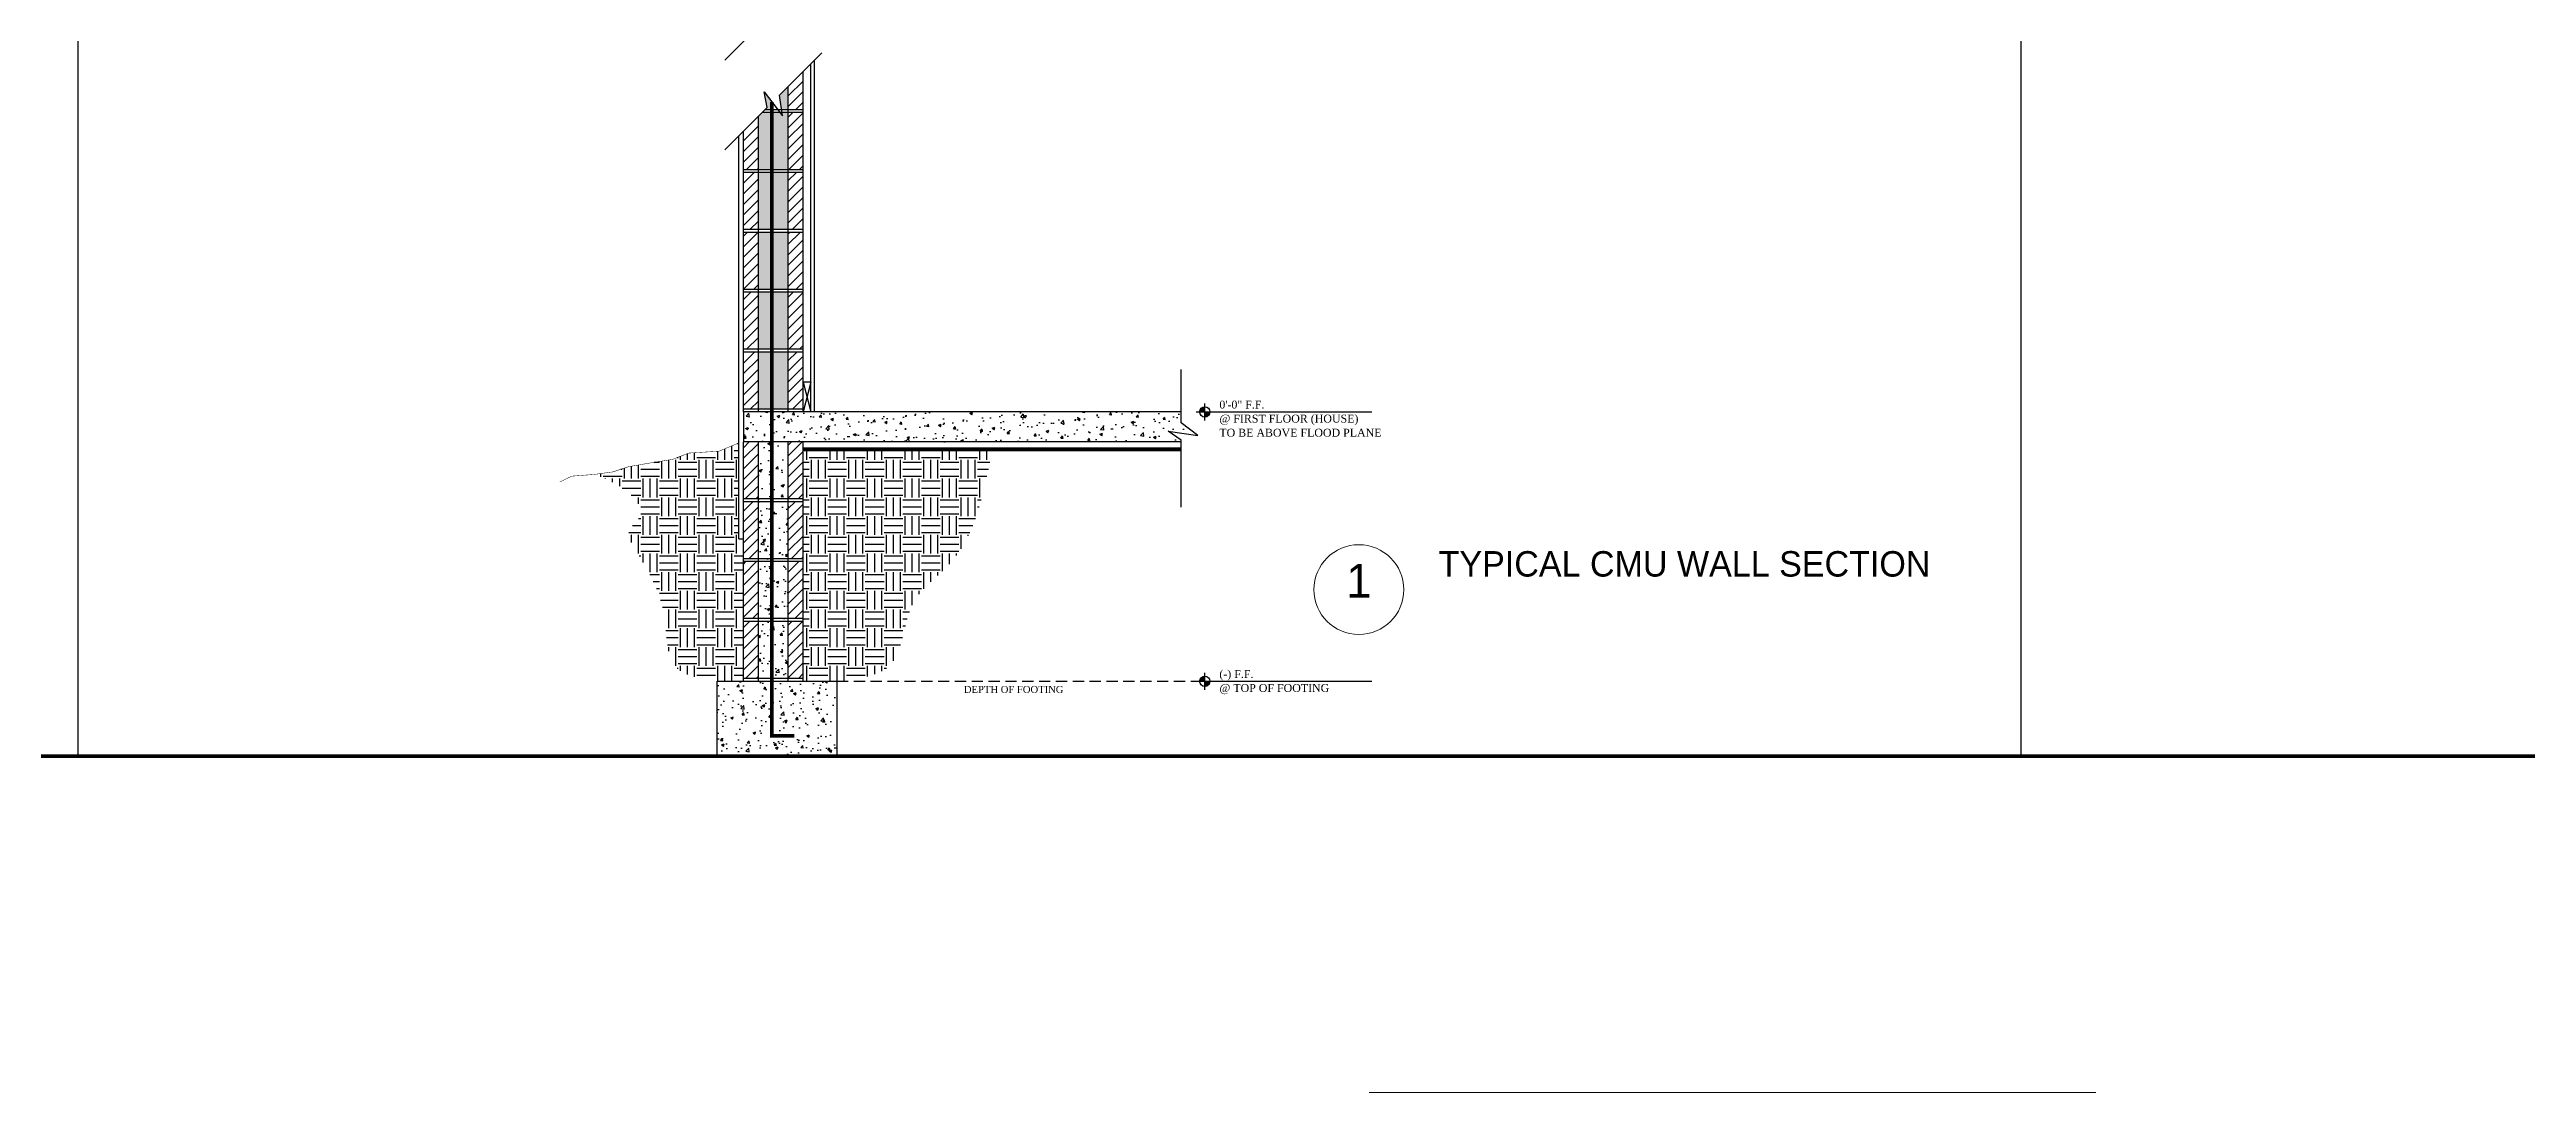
# Model space of a CAD drawing. Header units: inches. Extents: x -1842 to 12195, y -2228 to 2193.
# Drawn here: x 8301.9 to 8632.8, y 323.2 to 462.6 of the extents above; entities that cross this region are included whole.
import ezdxf

# ---------------------------------------------------------------- set-up
doc = ezdxf.new("R2010")
doc.units = ezdxf.units.IN
doc.header["$LTSCALE"] = 6
doc.header["$MEASUREMENT"] = 0
doc.linetypes.add('DASHED', pattern=[0.75, 0.5, -0.25])
doc.linetypes.add('HIDDEN', pattern=[0.375, 0.25, -0.125])
for name, color, linetype in [('1', 1, 'Continuous'), ('2', 2, 'Continuous'), ('3', 3, 'Continuous'), ('4', 4, 'Continuous'), ('5', 5, 'Continuous'), ('7', 7, 'Continuous'), ('8', 8, 'Continuous'), ('9', 9, 'Continuous'), ('DIMS', 3, 'Continuous'), ('NOTE', 7, 'Continuous'), ('Title Block', 7, 'Continuous')]:
    doc.layers.add(name, color=color, linetype=linetype)
doc.layers.add('CAD_  Default', color=7, linetype='Continuous', lineweight=18, true_color=0x000000)
doc.styles.add('ARCHQUIK', font='BOOKOS.TTF')
doc.styles.get("Standard").update_dxf_attribs({"font": 'ARIALN.TTF'})
doc.styles.add('XFINE', font='BOOKOS.TTF')
pattern_1 = [(50, (-39204.1415, 2210.5682), (3.58630091, -0.31376067), [0.375, -4.125]), (355, (-39204.1415, 2210.568), (-0.69375667, 3.76096067), [0.3, -3.3]), (100.4514, (-39203.8426, 2210.542), (2.8925469, 3.4471977), [0.31870095, -3.50571056]), (46.1842, (-39204.1415, 2211.568), (5.33620524, -0.82759507), [0.5625, -6.1875]), (96.6356, (-39203.697, 2211.499), (4.6733135, 4.87058935), [0.47805144, -5.258565]), (351.1842, (-39204.1415, 2211.568), (4.6733097, 4.870593), [0.45, -4.95]), (21, (-39203.6415, 2211.3182), (2.98453526, -2.01309445), [0.375, -4.125]), (326, (-39203.6415, 2211.318), (1.21657666, 3.62575023), [0.3, -3.3]), (71.4514, (-39203.3928, 2211.1504), (4.20111314, 1.61265248), [0.31870095, -3.50571056]), (37.5, (-39204.1415, 2210.5682), (0.060799277, 1.66446927), [0, -3.26, 0, -3.35, 0, -3.3125]), (7.5, (-39204.1415, 2210.5682), (1.31534769, 1.97205856), [0, -1.91, 0, -3.185, 0, -1.2625]), (327.5, (-39205.2565, 2210.5682), (2.66911218, -0.11277436), [0, -1.25, 0, -3.9, 0, -5.175]), (317.5, (-39205.7565, 2210.5682), (2.91593085, 0.50052491), [0, -1.625, 0, -2.59, 0, -3.675])]
pattern_2 = [(45, (-39204.1415, 2210.5682), (-0.707106781, 0.707106781), [])]

# ---------------------------------------------------------------- blocks, each defined once
blk = doc.blocks.new('ELEV')
at = {"layer": 'DIMS'}
for points in [[(-5, 0), (-5, 3, 0.414214), (-8, 0)], [(-5, -3, 0.414214), (-2, 0), (-5, 0)]]:
    blk.add_hatch(color=256, dxfattribs=at).paths.add_polyline_path(points)
for p, q in [((-10, 0), (0, 0)), ((-5, -5), (-5, 5))]:
    blk.add_line(p, q, dxfattribs=at)
at = {"layer": 'NOTE'}
blk.add_circle((-5, 0), 3, dxfattribs=at)
at = {"layer": 'DIMS', "style": 'XFINE'}
for tag, p in [('FLRNOTE', (3.5, 10.2)), ('FLRELEV', (3.5, 2)), ('NGVDELEV', (3.5, -6.2)), ('NGVDNOTE', (3.5, -14.4))]:
    blk.add_attdef(tag, p, '', height=4.59, dxfattribs=at)

msp = doc.modelspace()

# ---------------------------------------------------------------- hatches: boundary and pattern name
at = {"layer": '5'}
h = msp.add_hatch(dxfattribs=at)
h.set_pattern_fill('U', color=256, angle=45, style=0, pattern_type=0)
h.set_pattern_definition(pattern_2)
h.paths.add_polyline_path([(8400.5746956, 414.5481602), (8402.5746956, 414.5481602), (8402.5746956, 422.1731602), (8400.5746956, 422.1731602)])
h.paths.add_polyline_path([(8400.5746956, 422.5481602), (8402.5746956, 422.5481602), (8402.5746956, 430.1731602), (8400.5746956, 430.1731602)])
h.paths.add_polyline_path([(8400.5746956, 430.5481602), (8402.5746956, 430.5481602), (8402.5746956, 438.1731602), (8400.5746956, 438.1731602)])
h.paths.add_polyline_path([(8400.5746956, 438.5481602), (8402.5746956, 438.5481602), (8402.5746956, 446.1731602), (8400.5746956, 446.1731602)])
h.paths.add_polyline_path([(8400.5746956, 446.5481602), (8402.5746956, 446.5481602), (8402.5746956, 454.1731602), (8400.5746956, 454.1731602)])
h.paths.add_polyline_path([(8402.5746956, 459.6784704), (8400.5746956, 457.6784704), (8400.5746956, 454.5481602), (8402.5746956, 454.5481602)])
h.paths.add_polyline_path([(8400.5746956, 469.6784704), (8402.5746956, 471.6784704), (8402.5746956, 474.1731602), (8400.5746956, 474.1731602)])
h.paths.add_polyline_path([(8400.5746956, 474.5481602), (8402.5746956, 474.5481602), (8402.5746956, 482.1731602), (8400.5746956, 482.1731602)])
h.paths.add_polyline_path([(8400.5746956, 482.5481602), (8402.5746956, 482.5481602), (8402.5746956, 490.1731602), (8400.5746956, 490.1731602)])
h.paths.add_polyline_path([(8400.5746956, 490.5481602), (8402.5746956, 490.5481602), (8402.5746956, 498.1731602), (8400.5746956, 498.1731602)])
h.paths.add_polyline_path([(8402.5746956, 506.1731602), (8400.5746956, 506.1731602), (8400.5746956, 498.5481602), (8402.5746956, 498.5481602)])
h.paths.add_polyline_path([(8400.5746956, 506.5481602), (8402.5746956, 506.5481602), (8402.5746956, 514.1731602), (8400.5746956, 514.1731602)])
h.paths.add_polyline_path([(8400.5746956, 514.5481602), (8402.5746956, 514.5481602), (8402.5746956, 522.1731602), (8400.5746956, 522.1731602)])
h.paths.add_polyline_path([(8394.5746956, 514.5481602), (8396.5746956, 514.5481602), (8396.5746956, 522.1731602), (8394.5746956, 522.1731602)])
h.paths.add_polyline_path([(8394.5746956, 506.5481602), (8396.5746956, 506.5481602), (8396.5746956, 514.1731602), (8394.5746956, 514.1731602)])
h.paths.add_polyline_path([(8396.5746956, 506.1731602), (8394.5746956, 506.1731602), (8394.5746956, 498.5481602), (8396.5746956, 498.5481602)])
h.paths.add_polyline_path([(8394.5746956, 490.5481602), (8396.5746956, 490.5481602), (8396.5746956, 498.1731602), (8394.5746956, 498.1731602)])
h.paths.add_polyline_path([(8396.5746956, 490.1731602), (8394.5746956, 490.1731602), (8394.5746956, 482.5481602), (8396.5746956, 482.5481602)])
h.paths.add_polyline_path([(8394.5746956, 474.5481602), (8396.5746956, 474.5481602), (8396.5746956, 482.1731602), (8394.5746956, 482.1731602)])
h.paths.add_polyline_path([(8394.5746956, 466.5481602), (8396.5746956, 466.5481602), (8396.5746956, 474.1731602), (8394.5746956, 474.1731602)])
h.paths.add_polyline_path([(8394.5746956, 466.1731602), (8394.5746956, 463.6784704), (8396.5746956, 465.6784704), (8396.5746956, 466.1731602)])
h.paths.add_polyline_path([(8396.5746956, 453.6784704), (8394.5746956, 451.6784704), (8394.5746956, 446.5481602), (8396.5746956, 446.5481602)])
h.paths.add_polyline_path([(8394.5746956, 438.5481602), (8396.5746956, 438.5481602), (8396.5746956, 446.1731602), (8394.5746956, 446.1731602)])
h.paths.add_polyline_path([(8396.5746956, 438.1731602), (8394.5746956, 438.1731602), (8394.5746956, 430.5481602), (8396.5746956, 430.5481602)])
h.paths.add_polyline_path([(8394.5746956, 422.5481602), (8396.5746956, 422.5481602), (8396.5746956, 430.1731602), (8394.5746956, 430.1731602)])
h.paths.add_polyline_path([(8396.5746956, 422.1731602), (8394.5746956, 422.1731602), (8394.5746956, 414.5481602), (8396.5746956, 414.5481602)])
h = msp.add_hatch(dxfattribs=at)
h.set_pattern_fill('U', color=256, angle=45, style=0, pattern_type=0)
h.set_pattern_definition(pattern_2)
h.paths.add_polyline_path([(8400.5746956, 378.5481602), (8402.5746956, 378.5481602), (8402.5746956, 386.1731602), (8400.5746956, 386.1731602)])
h.paths.add_polyline_path([(8396.5746956, 386.1731602), (8394.5746956, 386.1731602), (8394.5746956, 378.5481602), (8396.5746956, 378.5481602)])
h.paths.add_polyline_path([(8394.5746956, 386.5481602), (8396.5746956, 386.5481602), (8396.5746956, 394.1731602), (8394.5746956, 394.1731602)])
h.paths.add_polyline_path([(8400.5746956, 386.5481602), (8402.5746956, 386.5481602), (8402.5746956, 394.1731602), (8400.5746956, 394.1731602)])
h.paths.add_polyline_path([(8400.5746956, 394.5481602), (8402.5746956, 394.5481602), (8402.5746956, 402.1731602), (8400.5746956, 402.1731602)])
h.paths.add_polyline_path([(8396.5746956, 402.1731602), (8394.5746956, 402.1731602), (8394.5746956, 394.5481602), (8396.5746956, 394.5481602)])
h.paths.add_polyline_path([(8394.5746956, 402.5481602), (8396.5746956, 402.5481602), (8396.5746956, 410.1731602), (8394.5746956, 410.1731602)])
h.paths.add_polyline_path([(8402.5746956, 410.1731602), (8400.5746956, 410.1731602), (8400.5746956, 402.5481602), (8402.5746956, 402.5481602)])
at = {"layer": '8'}
h = msp.add_hatch(dxfattribs=at)
h.set_pattern_fill('AR-CONC', color=256, scale=0.5, style=0)
h.set_pattern_definition(pattern_1)
h.paths.add_polyline_path([(8400.5746956, 522.1731602), (8398.3859662, 522.1731602), (8398.3859662, 514.5481602), (8400.5746956, 514.5481602)])
h.paths.add_polyline_path([(8400.5746956, 514.1731602), (8398.3859662, 514.1731602), (8398.3859662, 506.5481602), (8400.5746956, 506.5481602)])
h.paths.add_polyline_path([(8400.5746956, 506.1731602), (8398.3859662, 506.1731602), (8398.3859662, 498.5481602), (8400.5746956, 498.5481602)])
h.paths.add_polyline_path([(8400.5746956, 498.1731602), (8398.3859662, 498.1731602), (8398.3859662, 490.5481602), (8400.5746956, 490.5481602)])
h.paths.add_polyline_path([(8400.5746956, 490.1731602), (8398.3859662, 490.1731602), (8398.3859662, 482.5481602), (8400.5746956, 482.5481602)])
h.paths.add_polyline_path([(8400.5746956, 482.1731602), (8398.3859662, 482.1731602), (8398.3859662, 474.5481602), (8400.5746956, 474.5481602)])
h.paths.add_polyline_path([(8400.5746956, 474.1731602), (8398.3859662, 474.1731602), (8398.3859662, 467.6072063), (8399.7788994, 465.7629451), (8399.4125311, 468.5163059), (8400.5746956, 469.6784704)])
h.paths.add_polyline_path([(8400.5746956, 457.6784704), (8399.4125311, 456.5163059), (8399.6744169, 454.5481602), (8400.5746956, 454.5481602)])
h.paths.add_polyline_path([(8400.5746956, 454.1731602), (8399.7243152, 454.1731602), (8399.7788994, 453.7629451), (8399.4690722, 454.1731602), (8398.3859662, 454.1731602), (8398.3859662, 446.5481602), (8400.5746956, 446.5481602)])
h.paths.add_polyline_path([(8400.5746956, 446.1731602), (8398.3859662, 446.1731602), (8398.3859662, 438.5481602), (8400.5746956, 438.5481602)])
h.paths.add_polyline_path([(8400.5746956, 438.1731602), (8398.3859662, 438.1731602), (8398.3859662, 430.5481602), (8400.5746956, 430.5481602)])
h.paths.add_polyline_path([(8400.5746956, 430.1731602), (8398.3859662, 430.1731602), (8398.3859662, 422.5481602), (8400.5746956, 422.5481602)])
h.paths.add_polyline_path([(8400.5746956, 422.1731602), (8398.3859662, 422.1731602), (8398.3859662, 414.5481602), (8400.5746956, 414.5481602)])
h.paths.add_polyline_path([(8398.3859662, 422.1731602), (8396.5746956, 422.1731602), (8396.5746956, 414.5481602), (8398.3859662, 414.5481602)])
h.paths.add_polyline_path([(8398.3859662, 430.1731602), (8396.5746956, 430.1731602), (8396.5746956, 422.5481602), (8398.3859662, 422.5481602)])
h.paths.add_polyline_path([(8398.3859662, 438.1731602), (8396.5746956, 438.1731602), (8396.5746956, 430.5481602), (8398.3859662, 430.5481602)])
h.paths.add_polyline_path([(8398.3859662, 446.1731602), (8396.5746956, 446.1731602), (8396.5746956, 438.5481602), (8398.3859662, 438.5481602)])
h.paths.add_polyline_path([(8398.3859662, 454.1731602), (8397.0693853, 454.1731602), (8396.5746956, 453.6784704), (8396.5746956, 446.5481602), (8398.3859662, 446.5481602)])
h.paths.add_polyline_path([(8398.3859662, 455.6072063), (8397.3704918, 456.9517072), (8397.7599954, 454.8637702), (8397.4443853, 454.5481602), (8398.3859662, 454.5481602)])
h.paths.add_polyline_path([(8397.0693853, 466.1731602), (8396.5746956, 466.1731602), (8396.5746956, 465.6784704)])
h.paths.add_polyline_path([(8397.3704918, 468.9517072), (8398.3859662, 467.6072063), (8398.3859662, 474.1731602), (8396.5746956, 474.1731602), (8396.5746956, 466.5481602), (8397.4443853, 466.5481602), (8397.7599954, 466.8637702)])
h.paths.add_polyline_path([(8398.3859662, 482.1731602), (8396.5746956, 482.1731602), (8396.5746956, 474.5481602), (8398.3859662, 474.5481602)])
h.paths.add_polyline_path([(8398.3859662, 490.1731602), (8396.5746956, 490.1731602), (8396.5746956, 482.5481602), (8398.3859662, 482.5481602)])
h.paths.add_polyline_path([(8398.3859662, 498.1731602), (8396.5746956, 498.1731602), (8396.5746956, 490.5481602), (8398.3859662, 490.5481602)])
h.paths.add_polyline_path([(8398.3859662, 506.1731602), (8396.5746956, 506.1731602), (8396.5746956, 498.5481602), (8398.3859662, 498.5481602)])
h.paths.add_polyline_path([(8398.3859662, 514.1731602), (8396.5746956, 514.1731602), (8396.5746956, 506.5481602), (8398.3859662, 506.5481602)])
h.paths.add_polyline_path([(8398.3859662, 522.1731602), (8396.5746956, 522.1731602), (8396.5746956, 514.5481602), (8398.3859662, 514.5481602)])
h = msp.add_hatch(dxfattribs=at)
h.set_pattern_fill('AR-CONC', color=256, scale=0.5, style=0)
h.set_pattern_definition(pattern_1)
h.paths.add_polyline_path([(8394.5746956, 414.1731602), (8394.5746956, 410.1731602), (8453.0599769, 410.1731602), (8453.0599769, 410.3983252), (8451.3081619, 411.5992989), (8455.2659586, 411.047505), (8453.0599769, 412.7353636), (8453.0599769, 414.1731602)])
h = msp.add_hatch(dxfattribs=at)
h.set_pattern_fill('EARTH', color=256, scale=10, style=0)
h.set_pattern_definition([(0, (-39204.1415, 2210.5682), (2.5, 2.5), [2.5, -2.5]), (0, (-39204.1415, 2211.5057), (2.5, 2.5), [2.5, -2.5]), (0, (-39204.1415, 2212.4432), (2.5, 2.5), [2.5, -2.5]), (90, (-39203.829, 2212.7557), (-2.5, 2.5), [2.5, -2.5]), (90, (-39202.8915, 2212.7557), (-2.5, 2.5), [2.5, -2.5]), (90, (-39201.954, 2212.7557), (-2.5, 2.5), [2.5, -2.5])])
edge = h.paths.add_edge_path()
edge.add_spline(control_points=[(8407.0746956, 378.1731602), (8409.9448539, 378.5041331), (8416.1168605, 379.2158596), (8415.8176875, 389.1785736), (8422.7755863, 393.4968342), (8426.2258002, 400.8129112), (8427.2484823, 406.1850024), (8427.8173363, 409.1731602)], knot_values=[0, 0, 0, 0, 7.600050757, 16.3431973222, 23.4501021119, 30.7381905777, 39.8734955335, 39.8734955335, 39.8734955335, 39.8734955335], degree=3, periodic=0)
edge.add_line((8427.8173363, 409.1731602), (8402.5746956, 409.1731602))
edge.add_line((8402.5746956, 409.1731602), (8402.5746956, 378.1731602))
edge.add_line((8402.5746956, 378.1731602), (8407.0746956, 378.1731602))
edge = h.paths.add_edge_path()
edge.add_line((8393.9496956, 410.0186409), (8391.2911328, 408.9220959))
edge.add_line((8391.2911328, 408.9220959), (8387.2982577, 408.6794981))
edge.add_line((8387.2982577, 408.6794981), (8385.1165899, 407.836213))
edge.add_line((8385.1165899, 407.836213), (8382.5629398, 407.4294008))
edge.add_line((8382.5629398, 407.4294008), (8379.23255, 406.8553496))
edge.add_line((8379.23255, 406.8553496), (8377.1651366, 406.1664342))
edge.add_line((8377.1651366, 406.1664342), (8374.6384906, 405.8218414))
edge.add_spline(control_points=[(8374.6384906, 405.8218414), (8375.7286182, 405.4221597), (8378.222234, 404.5079068), (8382.2848417, 400.767011), (8378.630718, 398.3790651), (8381.5047936, 393.4596053), (8384.5694399, 388.6272841), (8384.0938867, 379.2191923), (8388.9282268, 378.4947956), (8391.0746956, 378.1731602)], knot_values=[0, 0, 0, 0, 3.7384846268, 8.5516082282, 11.1197762328, 13.3874841562, 23.2002133736, 30.398245814, 36.1464199068, 36.1464199068, 36.1464199068, 36.1464199068], degree=3, periodic=0)
edge.add_line((8391.0746956, 378.1731602), (8394.5746956, 378.1731602))
edge.add_line((8394.5746956, 378.1731602), (8394.5746956, 397.2337721))
edge.add_line((8394.5746956, 397.2337721), (8393.9496956, 397.2337721))
edge.add_line((8393.9496956, 397.2337721), (8393.9496956, 410.0186409))
h = msp.add_hatch(dxfattribs=at)
h.set_pattern_fill('AR-CONC', color=256, scale=0.5, style=0)
h.set_pattern_definition(pattern_1)
h.paths.add_polyline_path([(8400.5746956, 410.1731602), (8398.3859662, 410.1731602), (8398.3859662, 402.5481602), (8400.5746956, 402.5481602)])
h.paths.add_polyline_path([(8400.5746956, 402.1731602), (8398.3859662, 402.1731602), (8398.3859662, 394.5481602), (8400.5746956, 394.5481602)])
h.paths.add_polyline_path([(8400.5746956, 394.1731602), (8398.3859662, 394.1731602), (8398.3859662, 386.5481602), (8400.5746956, 386.5481602)])
h.paths.add_polyline_path([(8400.5746956, 386.1731602), (8398.3859662, 386.1731602), (8398.3859662, 378.5481602), (8400.5746956, 378.5481602)])
h.paths.add_polyline_path([(8398.3859662, 386.1731602), (8396.5746956, 386.1731602), (8396.5746956, 378.5481602), (8398.3859662, 378.5481602)])
h.paths.add_polyline_path([(8396.5746956, 386.5481602), (8398.3859662, 386.5481602), (8398.3859662, 394.1731602), (8396.5746956, 394.1731602)])
h.paths.add_polyline_path([(8396.5746956, 394.5481602), (8398.3859662, 394.5481602), (8398.3859662, 402.1731602), (8396.5746956, 402.1731602)])
h.paths.add_polyline_path([(8396.5746956, 402.5481602), (8398.3859662, 402.5481602), (8398.3859662, 410.1731602), (8396.5746956, 410.1731602)])
h = msp.add_hatch(dxfattribs=at)
h.set_pattern_fill('AR-CONC', color=256, scale=0.5, style=0)
h.set_pattern_definition(pattern_1)
h.paths.add_polyline_path([(8403.0746956, 378.1731602), (8407.0746956, 378.1731602), (8407.0746956, 368.1731602), (8391.0746956, 368.1731602), (8391.0746956, 378.1731602), (8394.5746956, 378.1731602)])
h.paths.add_polyline_path([(8393.7621956, 371.4856602, 1), (8395.0121956, 371.4856602, 1)], flags=16)
h.paths.add_polyline_path([(8393.8871956, 371.4856602, 1), (8394.8871956, 371.4856602, 1)], flags=0)
h.paths.add_polyline_path([(8403.1371956, 371.4856602, 1), (8404.3871956, 371.4856602, 1)], flags=16)
h.paths.add_polyline_path([(8403.2621956, 371.4856602, 1), (8404.2621956, 371.4856602, 1)], flags=0)

# ---------------------------------------------------------------- linework, layer by layer
msp.add_line((8565.1910655, 613.121933), (8565.1910655, 368.173134))
msp.add_lwpolyline([(7558.1318748, 1494.6223555, 0.5, 0.5, 0), (9053.1911095, 1494.6223555, 0, 0, 0), (9053.1911095, 368.173134, 0.5, 0.5, 0), (7558.1318748, 368.173134, 0.5, 0.5, 0)], format="xyseb")
at = {"layer": '1'}
for p, q in [((8404.0746956, 414.1731602), (8404.0746956, 461.1784704)), ((8393.9496956, 397.2337721), (8393.9496956, 451.0534704)), ((8455.0599769, 414.1731602), (8478.5388007, 414.1731602)), ((8393.9496956, 397.2337721), (8394.5746956, 397.2337721)), ((8455.0599769, 378.1731602), (8478.5388007, 378.1731602))]:
    msp.add_line(p, q, dxfattribs=at)
at = {"layer": '2'}
for p, q in [((8403.5746956, 414.1731602), (8403.5746956, 460.6784704)), ((8400.5746956, 414.1731602), (8400.5746956, 457.6784704)), ((8396.5746956, 414.1731602), (8396.5746956, 453.6784704)), ((8403.5746956, 418.1731602), (8402.5746956, 418.1731602)), ((8396.5746956, 378.1731602), (8396.5746956, 410.1731602)), ((8400.5746956, 378.1731602), (8400.5746956, 410.1731602))]:
    msp.add_line(p, q, dxfattribs=at)
at = {"layer": '3'}
for p, q in [((8402.572494, 454.1731602), (8397.0693853, 454.1731602)), ((8402.5702925, 454.5481602), (8397.4443853, 454.5481602)), ((8402.572494, 446.5481602), (8394.572494, 446.5481602)), ((8402.572494, 446.1731602), (8394.572494, 446.1731602)), ((8402.572494, 438.5481602), (8394.572494, 438.5481602)), ((8402.5746956, 438.1731602), (8394.5746956, 438.1731602)), ((8402.5746956, 430.5481602), (8394.5746956, 430.5481602)), ((8402.5746956, 430.1731602), (8394.5746956, 430.1731602)), ((8402.5746956, 422.5481602), (8394.5746956, 422.5481602)), ((8402.5768971, 422.1731602), (8394.5768971, 422.1731602)), ((8402.5768971, 414.5481602), (8394.5768971, 414.5481602)), ((8402.5746956, 402.5481602), (8394.5746956, 402.5481602)), ((8402.5746956, 402.1731602), (8394.5746956, 402.1731602)), ((8402.5746956, 394.5481602), (8394.5746956, 394.5481602)), ((8402.5746956, 394.1731602), (8394.5746956, 394.1731602)), ((8402.5746956, 386.5481602), (8394.5746956, 386.5481602)), ((8402.5768971, 386.1731602), (8394.5768971, 386.1731602)), ((8402.5768971, 378.5481602), (8394.5768971, 378.5481602))]:
    msp.add_line(p, q, dxfattribs=at)
at = {"layer": '4'}
for p, q in [((8402.5746956, 414.1731602), (8402.5746956, 459.6784704)), ((8394.5746956, 414.1731602), (8394.5746956, 451.6784704)), ((8453.0599769, 414.1731602), (8394.5746956, 414.1731602)), ((8394.5746956, 414.1731602), (8394.5746956, 410.1731602)), ((8453.0599769, 410.1731602), (8394.5746956, 410.1731602)), ((8394.5746956, 378.1731602), (8394.5746956, 410.1731602)), ((8402.5746956, 378.1731602), (8402.5746956, 410.1731602)), ((8391.0746956, 368.1731602), (8391.0746956, 378.1731602)), ((8391.0746956, 378.1731602), (8407.0746956, 378.1731602)), ((8407.0746956, 378.1731602), (8407.0746956, 368.1731602)), ((8407.0746956, 368.1731602), (8391.0746956, 368.1731602))]:
    msp.add_line(p, q, dxfattribs=at)
at = {"layer": '4', "const_width": 0.5}
msp.add_lwpolyline([(8401.3859662, 370.8762852), (8398.3859662, 370.8762852), (8398.3859662, 455.6072063)], dxfattribs=at)
at = {"layer": '4', "linetype": 'DASHED', "const_width": 0.5}
msp.add_lwpolyline([(8453.0599769, 409.1731602), (8402.5746956, 409.1731602)], dxfattribs=at)
at = {"layer": '5'}
for p, q in [((8403.5746956, 418.1731602), (8402.5746956, 414.1731602)), ((8402.5746956, 418.1731602), (8403.5746956, 414.1731602))]:
    msp.add_line(p, q, dxfattribs=at)
for points in [[(8392.1031411, 461.2069159), (8397.7599954, 466.8637702), (8397.3704918, 468.9517072), (8399.7788994, 465.7629451), (8399.4125311, 468.5163059), (8405.0693853, 474.1731602)], [(8392.1031411, 449.2069159), (8397.7599954, 454.8637702), (8397.3704918, 456.9517072), (8399.7788994, 453.7629451), (8399.4125311, 456.5163059), (8405.0693853, 462.1731602)], [(8453.0599769, 401.4396411), (8453.0599769, 410.3983252), (8451.3081619, 411.5992989), (8455.2659586, 411.047505), (8453.0599769, 412.7353636), (8453.0599769, 419.8335651)]]:
    msp.add_lwpolyline(points, dxfattribs=at)
at = {"layer": '7', "const_width": 0.0625}
msp.add_lwpolyline([(8393.9496956, 410.0186409), (8391.2911328, 408.9220959), (8387.2982577, 408.6794981), (8385.1165899, 407.836213), (8382.5629398, 407.4294008), (8379.23255, 406.8553496), (8377.1651366, 406.1664342), (8374.6384906, 405.8218414), (8371.6526119, 405.5923831), (8370.0447777, 404.8142431)], dxfattribs=at)
at = {"layer": '9', "linetype": 'HIDDEN'}
msp.add_line((8407.0746956, 378.1731602), (8455.0599769, 378.1731602), dxfattribs=at)
at = {"layer": 'CAD_  Default', "transparency": 33554687}
msp.add_line((8478.1552607, 323.2188852), (8575.2309861, 323.2188852), dxfattribs=at)
msp.add_circle((8476.7882655, 390.429861), 6, dxfattribs=at)
at = {"layer": 'Title Block'}
msp.add_line((8305.6614922, 1494.6223555), (8305.6614922, 368.173134), dxfattribs=at)

# ---------------------------------------------------------------- block references
at = {"layer": '3'}
ref = msp.add_blockref('ELEV', (8457.3535312, 414.1731602), dxfattribs=dict(at, xscale=0.2293554299612879, yscale=0.2293554299612879, zscale=0.2293554299612879))
ref.add_attrib('FLRELEV', '0\'-0" F.F. ', (8458.1525699, 414.6263216), dxfattribs={"layer": 'DIMS', "color": 1, "height": 1.053601506, "style": 'XFINE'})
ref.add_attrib('NGVDELEV', '@ FIRST FLOOR (HOUSE)', (8458.1525699, 412.7551183), dxfattribs={"layer": 'DIMS', "color": 1, "height": 1.053601506, "style": 'XFINE'})
ref.add_attrib('NGVDNOTE', 'TO BE ABOVE FLOOD PLANE', (8458.1525699, 410.8763236), dxfattribs={"layer": 'DIMS', "color": 1, "height": 1.053601506, "style": 'XFINE'})
ref = msp.add_blockref('ELEV', (8457.3535312, 378.1731602), dxfattribs=dict(at, xscale=0.2293554299612879, yscale=0.2293554299612879, zscale=0.2293554299612879))
ref.add_attrib('FLRELEV', '(-) F.F. ', (8458.1525699, 378.6263216), dxfattribs={"layer": 'DIMS', "color": 1, "height": 1.05360151, "style": 'XFINE'})
ref.add_attrib('NGVDELEV', '@ TOP OF FOOTING', (8458.1525699, 376.7551183), dxfattribs={"layer": 'DIMS', "color": 1, "height": 1.053601506, "style": 'XFINE'})

# ---------------------------------------------------------------- texts
at = {"insert": (8487.4436485, 395.5708422), "char_height": 6.8007744, "width": 110.476910075, "attachment_point": 1}
msp.add_mtext('{\\fChief Blueprint|b0|i0|c0|p34;\\H0.5x;TYPICAL CMU WALL SECTION}', dxfattribs=at)
at = {"layer": '1', "insert": (8424.0317476, 376.6046511), "char_height": 0.9375, "width": 32.75, "attachment_point": 7, "style": 'ARCHQUIK'}
msp.add_mtext('DEPTH OF FOOTING', dxfattribs=at)
at = {"layer": 'CAD_  Default', "transparency": 33554687, "insert": (8476.7858655, 393.8728731), "char_height": 4.5, "attachment_point": 2}
msp.add_mtext('{\\fChief Blueprint|b0|i0|c0|p34;\\H1x;\\C7;1}', dxfattribs=at)

doc.saveas('drawing.dxf')
